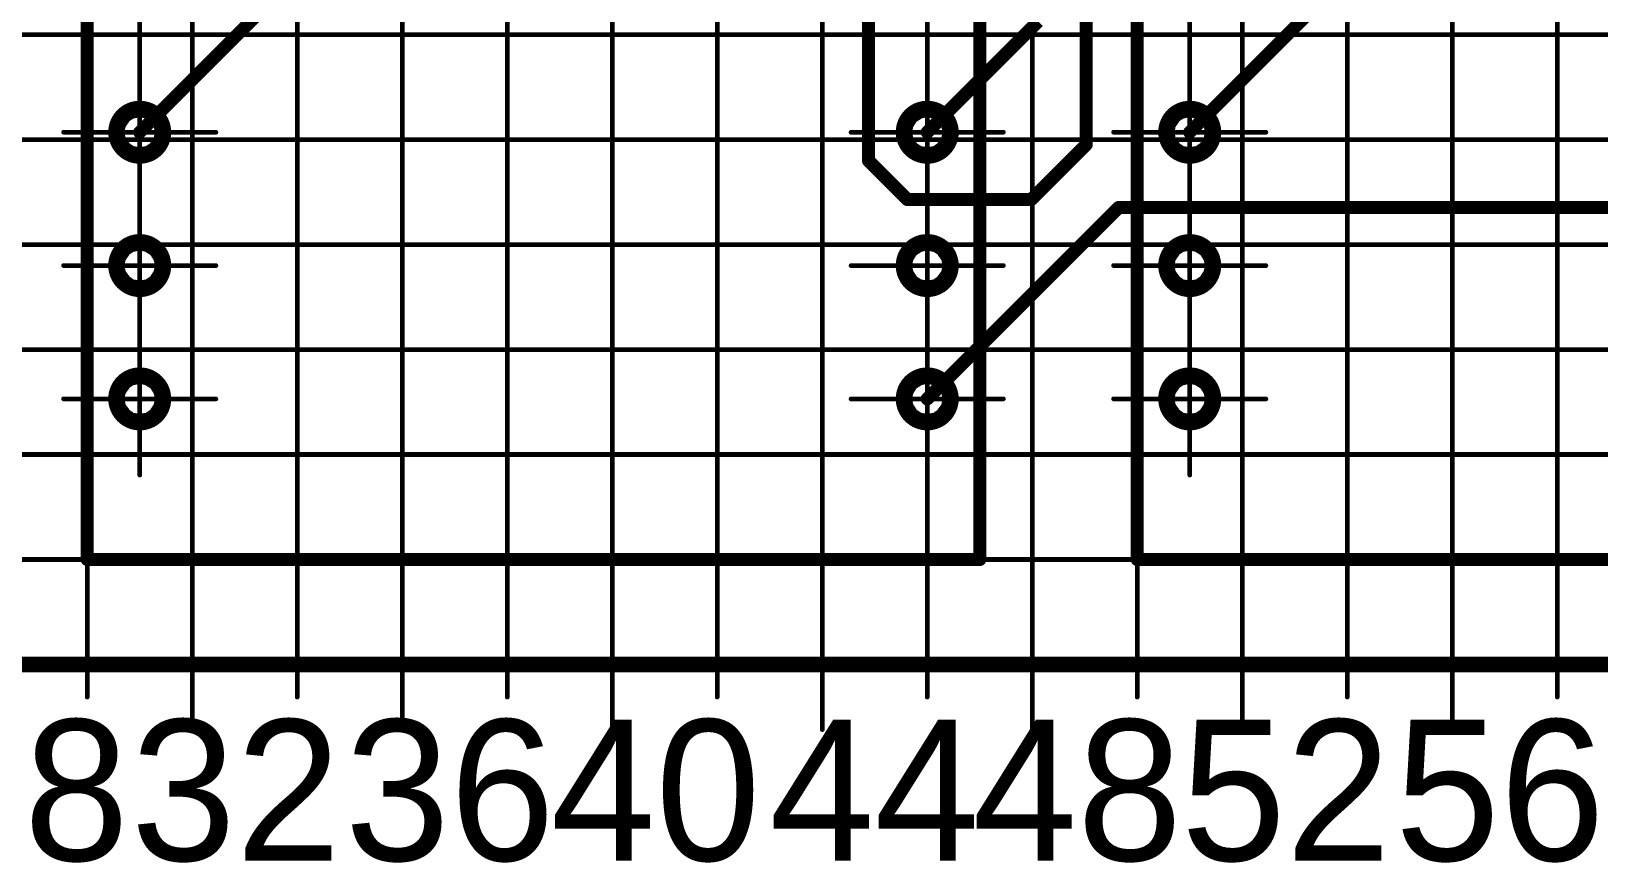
# Model space of a CAD drawing. Header units: millimetres. Extents: x 0 to 841, y 0 to 2540.
# Drawn here: x 130.9 to 190.6, y 2243.4 to 2275.1 of the extents above; entities that cross this region are included whole.
import ezdxf

# ---------------------------------------------------------------- set-up
doc = ezdxf.new("R2010")
doc.units = ezdxf.units.MM
for name, color, linetype in [('Mechanical11', 56, 'Continuous'), ('Mechanical12', 56, 'Continuous'), ('Mechanical7', 56, 'Continuous'), ('Mechanical9', 56, 'Continuous')]:
    doc.layers.add(name, color=color, linetype=linetype)

# ---------------------------------------------------------------- blocks, each defined once
blk = doc.blocks.new('BOASVIEW______T___O_______2_1_33_1_B_1')
at = {"layer": 'Mechanical12'}
for points, const_width in [([(60, 4), (60, 72)], 0.5), ([(94, 4), (94, 72)], 0.5), ([(100, 4), (100, 72)], 0.5), ([(60, 4), (94, 4)], 0.5), ([(100, 4), (134, 4)], 0.5), ([(0, 0), (320, 0)], 0.6), ([(0, 0), (320, 0)], 0.6), ([(10, 0), (320, 0)], 0.5)]:
    blk.add_lwpolyline(points, dxfattribs=dict(at, const_width=const_width))
for points, const_width in [([(62.9, 20.28, 1), (61.1, 20.28, 1)], 0.6), ([(92.9, 20.28, 1), (91.1, 20.28, 1)], 0.6), ([(102.9, 20.28, 1), (101.1, 20.28, 1)], 0.6), ([(60.95, 20.28, 1), (61.25, 20.28, 1)], 0.3), ([(62.75, 20.28, 1), (63.05, 20.28, 1)], 0.3), ([(90.95, 20.28, 1), (91.25, 20.28, 1)], 0.3), ([(92.75, 20.28, 1), (93.05, 20.28, 1)], 0.3), ([(100.95, 20.28, 1), (101.25, 20.28, 1)], 0.3), ([(102.75, 20.28, 1), (103.05, 20.28, 1)], 0.3), ([(62.9, 15.2, 1), (61.1, 15.2, 1)], 0.6), ([(92.9, 15.2, 1), (91.1, 15.2, 1)], 0.6), ([(102.9, 15.2, 1), (101.1, 15.2, 1)], 0.6), ([(60.95, 15.2, 1), (61.25, 15.2, 1)], 0.3), ([(62.75, 15.2, 1), (63.05, 15.2, 1)], 0.3), ([(90.95, 15.2, 1), (91.25, 15.2, 1)], 0.3), ([(92.75, 15.2, 1), (93.05, 15.2, 1)], 0.3), ([(100.95, 15.2, 1), (101.25, 15.2, 1)], 0.3), ([(102.75, 15.2, 1), (103.05, 15.2, 1)], 0.3), ([(62.9, 10.12, 1), (61.1, 10.12, 1)], 0.6), ([(92.9, 10.12, 1), (91.1, 10.12, 1)], 0.6), ([(102.9, 10.12, 1), (101.1, 10.12, 1)], 0.6), ([(60.95, 10.12, 1), (61.25, 10.12, 1)], 0.3), ([(62.75, 10.12, 1), (63.05, 10.12, 1)], 0.3), ([(90.95, 10.12, 1), (91.25, 10.12, 1)], 0.3), ([(92.75, 10.12, 1), (93.05, 10.12, 1)], 0.3), ([(100.95, 10.12, 1), (101.25, 10.12, 1)], 0.3), ([(102.75, 10.12, 1), (103.05, 10.12, 1)], 0.3), ([(59.875, 4, 1), (60.125, 4, 1)], 0.25), ([(59.875, 4, 1), (60.125, 4, 1)], 0.25), ([(93.875, 4, 1), (94.125, 4, 1)], 0.25), ([(93.875, 4, 1), (94.125, 4, 1)], 0.25), ([(99.875, 4, 1), (100.125, 4, 1)], 0.25), ([(99.875, 4, 1), (100.125, 4, 1)], 0.25)]:
    blk.add_lwpolyline(points, format="xyb", close=True, dxfattribs=dict(at, const_width=const_width))
at = {"layer": 'Mechanical7', "const_width": 0.18}
for points in [[(62, 22.46), (62, 28.26)], [(92, 22.46), (92, 28.26)], [(102, 22.46), (102, 28.26)], [(62, 17.38), (62, 23.18)], [(92, 17.38), (92, 23.18)], [(102, 17.38), (102, 23.18)], [(59.1, 20.28), (64.9, 20.28)], [(89.1, 20.28), (94.9, 20.28)], [(99.1, 20.28), (104.9, 20.28)], [(62, 12.3), (62, 18.1)], [(92, 12.3), (92, 18.1)], [(102, 12.3), (102, 18.1)], [(59.1, 15.2), (64.9, 15.2)], [(89.1, 15.2), (94.9, 15.2)], [(99.1, 15.2), (104.9, 15.2)], [(62, 7.22), (62, 13.02)], [(92, 7.22), (92, 13.02)], [(102, 7.22), (102, 13.02)], [(59.1, 10.12), (64.9, 10.12)], [(89.1, 10.12), (94.9, 10.12)], [(99.1, 10.12), (104.9, 10.12)]]:
    blk.add_lwpolyline(points, dxfattribs=at)
at = {"layer": 'Mechanical7', "const_width": 0.09}
for points in [[(61.955, 23.18, 1), (62.045, 23.18, 1)], [(91.955, 23.18, 1), (92.045, 23.18, 1)], [(101.955, 23.18, 1), (102.045, 23.18, 1)], [(61.955, 22.46, 1), (62.045, 22.46, 1)], [(91.955, 22.46, 1), (92.045, 22.46, 1)], [(101.955, 22.46, 1), (102.045, 22.46, 1)], [(59.055, 20.28, 1), (59.145, 20.28, 1)], [(64.855, 20.28, 1), (64.945, 20.28, 1)], [(89.055, 20.28, 1), (89.145, 20.28, 1)], [(94.855, 20.28, 1), (94.945, 20.28, 1)], [(99.055, 20.28, 1), (99.145, 20.28, 1)], [(104.855, 20.28, 1), (104.945, 20.28, 1)], [(61.955, 18.1, 1), (62.045, 18.1, 1)], [(91.955, 18.1, 1), (92.045, 18.1, 1)], [(101.955, 18.1, 1), (102.045, 18.1, 1)], [(61.955, 17.38, 1), (62.045, 17.38, 1)], [(91.955, 17.38, 1), (92.045, 17.38, 1)], [(101.955, 17.38, 1), (102.045, 17.38, 1)], [(59.055, 15.2, 1), (59.145, 15.2, 1)], [(64.855, 15.2, 1), (64.945, 15.2, 1)], [(89.055, 15.2, 1), (89.145, 15.2, 1)], [(94.855, 15.2, 1), (94.945, 15.2, 1)], [(99.055, 15.2, 1), (99.145, 15.2, 1)], [(104.855, 15.2, 1), (104.945, 15.2, 1)], [(61.955, 13.02, 1), (62.045, 13.02, 1)], [(91.955, 13.02, 1), (92.045, 13.02, 1)], [(101.955, 13.02, 1), (102.045, 13.02, 1)], [(61.955, 12.3, 1), (62.045, 12.3, 1)], [(91.955, 12.3, 1), (92.045, 12.3, 1)], [(101.955, 12.3, 1), (102.045, 12.3, 1)], [(59.055, 10.12, 1), (59.145, 10.12, 1)], [(64.855, 10.12, 1), (64.945, 10.12, 1)], [(89.055, 10.12, 1), (89.145, 10.12, 1)], [(94.855, 10.12, 1), (94.945, 10.12, 1)], [(99.055, 10.12, 1), (99.145, 10.12, 1)], [(104.855, 10.12, 1), (104.945, 10.12, 1)], [(61.955, 7.22, 1), (62.045, 7.22, 1)], [(91.955, 7.22, 1), (92.045, 7.22, 1)], [(101.955, 7.22, 1), (102.045, 7.22, 1)]]:
    blk.add_lwpolyline(points, format="xyb", close=True, dxfattribs=at)
blk = doc.blocks.new('BOASVIEW______T___L_____2_1_1_1_B_4')
at = {"layer": 'Mechanical11'}
for p, q in [((62, 20.28), (62, 20.892)), ((62, 20.892), (62.234, 20.845)), ((62.234, 20.845), (62.433, 20.713)), ((62.433, 20.713), (62.565, 20.514)), ((62.565, 20.514), (62.612, 20.28)), ((92, 20.28), (92, 20.892)), ((92, 20.892), (92.234, 20.845)), ((92.234, 20.845), (92.433, 20.713)), ((92.433, 20.713), (92.565, 20.514)), ((92.565, 20.514), (92.612, 20.28)), ((102, 20.28), (102, 20.892)), ((102, 20.892), (102.234, 20.845)), ((102.234, 20.845), (102.433, 20.713)), ((102.433, 20.713), (102.565, 20.514)), ((102.565, 20.514), (102.612, 20.28)), ((62, 20.28), (62.612, 20.28)), ((62, 19.668), (62, 20.28)), ((62.612, 20.28), (62, 20.28)), ((62.234, 19.715), (62, 19.668)), ((62.433, 19.847), (62.234, 19.715)), ((62.565, 20.046), (62.433, 19.847)), ((62.612, 20.28), (62.565, 20.046)), ((92, 20.28), (92.612, 20.28)), ((92, 19.668), (92, 20.28)), ((92.612, 20.28), (92, 20.28)), ((92.234, 19.715), (92, 19.668)), ((92.433, 19.847), (92.234, 19.715)), ((92.565, 20.046), (92.433, 19.847)), ((92.612, 20.28), (92.565, 20.046)), ((102, 20.28), (102.612, 20.28)), ((102, 19.668), (102, 20.28)), ((102.612, 20.28), (102, 20.28)), ((102.234, 19.715), (102, 19.668)), ((102.433, 19.847), (102.234, 19.715)), ((102.565, 20.046), (102.433, 19.847)), ((102.612, 20.28), (102.565, 20.046)), ((62, 15.2), (62, 15.812)), ((62, 15.812), (62.234, 15.765)), ((62.234, 15.765), (62.433, 15.633)), ((62.433, 15.633), (62.565, 15.434)), ((92, 15.2), (92, 15.812)), ((92, 15.812), (92.234, 15.765)), ((92.234, 15.765), (92.433, 15.633)), ((92.433, 15.633), (92.565, 15.434)), ((102, 15.2), (102, 15.812)), ((102, 15.812), (102.234, 15.765)), ((102.234, 15.765), (102.433, 15.633)), ((102.433, 15.633), (102.565, 15.434)), ((62, 15.2), (62.612, 15.2)), ((62, 14.588), (62, 15.2)), ((62.612, 15.2), (62, 15.2)), ((62.565, 14.966), (62.433, 14.767)), ((62.565, 15.434), (62.612, 15.2)), ((62.612, 15.2), (62.565, 14.966)), ((92, 15.2), (92.612, 15.2)), ((92, 14.588), (92, 15.2)), ((92.612, 15.2), (92, 15.2)), ((92.565, 14.966), (92.433, 14.767)), ((92.565, 15.434), (92.612, 15.2)), ((92.612, 15.2), (92.565, 14.966)), ((102, 15.2), (102.612, 15.2)), ((102, 14.588), (102, 15.2)), ((102.612, 15.2), (102, 15.2)), ((102.565, 14.966), (102.433, 14.767)), ((102.565, 15.434), (102.612, 15.2)), ((102.612, 15.2), (102.565, 14.966)), ((62.234, 14.635), (62, 14.588)), ((62.433, 14.767), (62.234, 14.635)), ((92.234, 14.635), (92, 14.588)), ((92.433, 14.767), (92.234, 14.635)), ((102.234, 14.635), (102, 14.588)), ((102.433, 14.767), (102.234, 14.635)), ((62, 10.12), (62, 10.732)), ((62, 10.732), (62.234, 10.685)), ((62.234, 10.685), (62.433, 10.553)), ((62.433, 10.553), (62.565, 10.354)), ((62.565, 10.354), (62.612, 10.12)), ((92, 10.12), (92, 10.732)), ((92, 10.732), (92.234, 10.685)), ((92.234, 10.685), (92.433, 10.553)), ((92.433, 10.553), (92.565, 10.354)), ((92.565, 10.354), (92.612, 10.12)), ((102, 10.12), (102, 10.732)), ((102, 10.732), (102.234, 10.685)), ((102.234, 10.685), (102.433, 10.553)), ((102.433, 10.553), (102.565, 10.354)), ((102.565, 10.354), (102.612, 10.12)), ((62, 10.12), (62.612, 10.12)), ((62, 9.508), (62, 10.12)), ((62.612, 10.12), (62, 10.12)), ((62.234, 9.555), (62, 9.508)), ((62.433, 9.687), (62.234, 9.555)), ((62.565, 9.886), (62.433, 9.687)), ((62.612, 10.12), (62.565, 9.886)), ((92, 10.12), (92.612, 10.12)), ((92, 9.508), (92, 10.12)), ((92.612, 10.12), (92, 10.12)), ((92.234, 9.555), (92, 9.508)), ((92.433, 9.687), (92.234, 9.555)), ((92.565, 9.886), (92.433, 9.687)), ((92.612, 10.12), (92.565, 9.886)), ((102, 10.12), (102.612, 10.12)), ((102, 9.508), (102, 10.12)), ((102.612, 10.12), (102, 10.12)), ((102.234, 9.555), (102, 9.508)), ((102.433, 9.687), (102.234, 9.555)), ((102.565, 9.886), (102.433, 9.687)), ((102.612, 10.12), (102.565, 9.886))]:
    blk.add_line(p, q, dxfattribs=at)
at = {"layer": 'Mechanical12'}
for p, q in [((61.388, 20.28), (61.435, 20.514)), ((61.435, 20.514), (61.567, 20.713)), ((61.567, 20.713), (61.766, 20.845)), ((61.766, 20.845), (62, 20.892)), ((62, 20.892), (62, 20.28)), ((91.388, 20.28), (91.435, 20.514)), ((91.435, 20.514), (91.567, 20.713)), ((91.567, 20.713), (91.766, 20.845)), ((91.766, 20.845), (92, 20.892)), ((92, 20.892), (92, 20.28)), ((101.388, 20.28), (101.435, 20.514)), ((101.435, 20.514), (101.567, 20.713)), ((101.567, 20.713), (101.766, 20.845)), ((101.766, 20.845), (102, 20.892)), ((102, 20.892), (102, 20.28)), ((61.388, 20.28), (62, 20.28)), ((61.435, 20.046), (61.388, 20.28)), ((62, 20.28), (61.388, 20.28)), ((61.567, 19.847), (61.435, 20.046)), ((61.766, 19.715), (61.567, 19.847)), ((62, 19.668), (61.766, 19.715)), ((62, 20.28), (62, 19.668)), ((91.388, 20.28), (92, 20.28)), ((91.435, 20.046), (91.388, 20.28)), ((92, 20.28), (91.388, 20.28)), ((91.567, 19.847), (91.435, 20.046)), ((91.766, 19.715), (91.567, 19.847)), ((92, 19.668), (91.766, 19.715)), ((92, 20.28), (92, 19.668)), ((101.388, 20.28), (102, 20.28)), ((101.435, 20.046), (101.388, 20.28)), ((102, 20.28), (101.388, 20.28)), ((101.567, 19.847), (101.435, 20.046)), ((101.766, 19.715), (101.567, 19.847)), ((102, 19.668), (101.766, 19.715)), ((102, 20.28), (102, 19.668)), ((61.435, 15.434), (61.567, 15.633)), ((61.567, 15.633), (61.766, 15.765)), ((61.766, 15.765), (62, 15.812)), ((62, 15.812), (62, 15.2)), ((91.435, 15.434), (91.567, 15.633)), ((91.567, 15.633), (91.766, 15.765)), ((91.766, 15.765), (92, 15.812)), ((92, 15.812), (92, 15.2)), ((101.435, 15.434), (101.567, 15.633)), ((101.567, 15.633), (101.766, 15.765)), ((101.766, 15.765), (102, 15.812)), ((102, 15.812), (102, 15.2)), ((61.388, 15.2), (61.435, 15.434)), ((61.388, 15.2), (62, 15.2)), ((61.435, 14.966), (61.388, 15.2)), ((62, 15.2), (61.388, 15.2)), ((61.567, 14.767), (61.435, 14.966)), ((62, 15.2), (62, 14.588)), ((91.388, 15.2), (91.435, 15.434)), ((91.388, 15.2), (92, 15.2)), ((91.435, 14.966), (91.388, 15.2)), ((92, 15.2), (91.388, 15.2)), ((91.567, 14.767), (91.435, 14.966)), ((92, 15.2), (92, 14.588)), ((101.388, 15.2), (101.435, 15.434)), ((101.388, 15.2), (102, 15.2)), ((101.435, 14.966), (101.388, 15.2)), ((102, 15.2), (101.388, 15.2)), ((101.567, 14.767), (101.435, 14.966)), ((102, 15.2), (102, 14.588)), ((61.766, 14.635), (61.567, 14.767)), ((62, 14.588), (61.766, 14.635)), ((91.766, 14.635), (91.567, 14.767)), ((92, 14.588), (91.766, 14.635)), ((101.766, 14.635), (101.567, 14.767)), ((102, 14.588), (101.766, 14.635)), ((61.388, 10.12), (61.435, 10.354)), ((61.435, 10.354), (61.567, 10.553)), ((61.567, 10.553), (61.766, 10.685)), ((61.766, 10.685), (62, 10.732)), ((62, 10.732), (62, 10.12)), ((91.388, 10.12), (91.435, 10.354)), ((91.435, 10.354), (91.567, 10.553)), ((91.567, 10.553), (91.766, 10.685)), ((91.766, 10.685), (92, 10.732)), ((92, 10.732), (92, 10.12)), ((101.388, 10.12), (101.435, 10.354)), ((101.435, 10.354), (101.567, 10.553)), ((101.567, 10.553), (101.766, 10.685)), ((101.766, 10.685), (102, 10.732)), ((102, 10.732), (102, 10.12)), ((61.388, 10.12), (62, 10.12)), ((61.435, 9.886), (61.388, 10.12)), ((62, 10.12), (61.388, 10.12)), ((61.567, 9.687), (61.435, 9.886)), ((61.766, 9.555), (61.567, 9.687)), ((62, 9.508), (61.766, 9.555)), ((62, 10.12), (62, 9.508)), ((91.388, 10.12), (92, 10.12)), ((91.435, 9.886), (91.388, 10.12)), ((92, 10.12), (91.388, 10.12)), ((91.567, 9.687), (91.435, 9.886)), ((91.766, 9.555), (91.567, 9.687)), ((92, 9.508), (91.766, 9.555)), ((92, 10.12), (92, 9.508)), ((101.388, 10.12), (102, 10.12)), ((101.435, 9.886), (101.388, 10.12)), ((102, 10.12), (101.388, 10.12)), ((101.567, 9.687), (101.435, 9.886)), ((101.766, 9.555), (101.567, 9.687)), ((102, 9.508), (101.766, 9.555)), ((102, 10.12), (102, 9.508))]:
    blk.add_line(p, q, dxfattribs=at)
for points, const_width in [([(98.058, 19.813), (98.058, 86.795)], 0.5), ([(89.766, 19.192), (89.766, 48.526)], 0.5), ([(102, 20.28), (119.942, 38.222)], 0.5), ([(62, 20.28), (67.312, 25.592)], 0.5), ([(92, 20.28), (96.224, 24.504)], 0.5), ([(95.964, 17.719), (98.058, 19.813)], 0.5), ([(89.766, 19.192), (91.239, 17.719)], 0.5), ([(91.239, 17.719), (95.964, 17.719)], 0.5), ([(92, 10.12), (99.294, 17.414)], 0.5), ([(99.294, 17.414), (134.216, 17.414)], 0.5), ([(0, 0), (320, 0)], 0.6), ([(0, 0), (320, 0)], 0.6)]:
    blk.add_lwpolyline(points, dxfattribs=dict(at, const_width=const_width))
for points, const_width in [([(62.9, 20.28, 1), (61.1, 20.28, 1)], 0.6), ([(92.9, 20.28, 1), (91.1, 20.28, 1)], 0.6), ([(102.9, 20.28, 1), (101.1, 20.28, 1)], 0.6), ([(60.95, 20.28, 1), (61.25, 20.28, 1)], 0.3), ([(61.875, 20.28, 1), (62.125, 20.28, 1)], 0.25), ([(62.75, 20.28, 1), (63.05, 20.28, 1)], 0.3), ([(90.95, 20.28, 1), (91.25, 20.28, 1)], 0.3), ([(91.875, 20.28, 1), (92.125, 20.28, 1)], 0.25), ([(92.75, 20.28, 1), (93.05, 20.28, 1)], 0.3), ([(100.95, 20.28, 1), (101.25, 20.28, 1)], 0.3), ([(101.875, 20.28, 1), (102.125, 20.28, 1)], 0.25), ([(102.75, 20.28, 1), (103.05, 20.28, 1)], 0.3), ([(97.933, 19.813, 1), (98.183, 19.813, 1)], 0.25), ([(97.933, 19.813, 1), (98.183, 19.813, 1)], 0.25), ([(89.641, 19.192, 1), (89.891, 19.192, 1)], 0.25), ([(89.641, 19.192, 1), (89.891, 19.192, 1)], 0.25), ([(91.114, 17.719, 1), (91.364, 17.719, 1)], 0.25), ([(91.114, 17.719, 1), (91.364, 17.719, 1)], 0.25), ([(95.839, 17.719, 1), (96.089, 17.719, 1)], 0.25), ([(95.839, 17.719, 1), (96.089, 17.719, 1)], 0.25), ([(99.169, 17.414, 1), (99.419, 17.414, 1)], 0.25), ([(99.169, 17.414, 1), (99.419, 17.414, 1)], 0.25), ([(62.9, 15.2, 1), (61.1, 15.2, 1)], 0.6), ([(92.9, 15.2, 1), (91.1, 15.2, 1)], 0.6), ([(102.9, 15.2, 1), (101.1, 15.2, 1)], 0.6), ([(60.95, 15.2, 1), (61.25, 15.2, 1)], 0.3), ([(62.75, 15.2, 1), (63.05, 15.2, 1)], 0.3), ([(90.95, 15.2, 1), (91.25, 15.2, 1)], 0.3), ([(92.75, 15.2, 1), (93.05, 15.2, 1)], 0.3), ([(100.95, 15.2, 1), (101.25, 15.2, 1)], 0.3), ([(102.75, 15.2, 1), (103.05, 15.2, 1)], 0.3), ([(62.9, 10.12, 1), (61.1, 10.12, 1)], 0.6), ([(92.9, 10.12, 1), (91.1, 10.12, 1)], 0.6), ([(102.9, 10.12, 1), (101.1, 10.12, 1)], 0.6), ([(60.95, 10.12, 1), (61.25, 10.12, 1)], 0.3), ([(62.75, 10.12, 1), (63.05, 10.12, 1)], 0.3), ([(90.95, 10.12, 1), (91.25, 10.12, 1)], 0.3), ([(91.875, 10.12, 1), (92.125, 10.12, 1)], 0.25), ([(92.75, 10.12, 1), (93.05, 10.12, 1)], 0.3), ([(100.95, 10.12, 1), (101.25, 10.12, 1)], 0.3), ([(102.75, 10.12, 1), (103.05, 10.12, 1)], 0.3)]:
    blk.add_lwpolyline(points, format="xyb", close=True, dxfattribs=dict(at, const_width=const_width))
at = {"layer": 'Mechanical7', "const_width": 0.18}
for points in [[(62, 22.76), (62, 27.96)], [(92, 22.76), (92, 27.96)], [(102, 22.76), (102, 27.96)], [(62, 17.68), (62, 22.88)], [(92, 17.68), (92, 22.88)], [(102, 17.68), (102, 22.88)], [(59.4, 20.28), (64.6, 20.28)], [(89.4, 20.28), (94.6, 20.28)], [(99.4, 20.28), (104.6, 20.28)], [(62, 12.6), (62, 17.8)], [(92, 12.6), (92, 17.8)], [(102, 12.6), (102, 17.8)], [(59.4, 15.2), (64.6, 15.2)], [(89.4, 15.2), (94.6, 15.2)], [(99.4, 15.2), (104.6, 15.2)], [(62, 7.52), (62, 12.72)], [(92, 7.52), (92, 12.72)], [(102, 7.52), (102, 12.72)], [(59.4, 10.12), (64.6, 10.12)], [(89.4, 10.12), (94.6, 10.12)], [(99.4, 10.12), (104.6, 10.12)]]:
    blk.add_lwpolyline(points, dxfattribs=at)
at = {"layer": 'Mechanical7', "const_width": 0.09}
for points in [[(61.955, 22.88, 1), (62.045, 22.88, 1)], [(61.955, 22.76, 1), (62.045, 22.76, 1)], [(91.955, 22.88, 1), (92.045, 22.88, 1)], [(91.955, 22.76, 1), (92.045, 22.76, 1)], [(101.955, 22.88, 1), (102.045, 22.88, 1)], [(101.955, 22.76, 1), (102.045, 22.76, 1)], [(59.355, 20.28, 1), (59.445, 20.28, 1)], [(64.555, 20.28, 1), (64.645, 20.28, 1)], [(89.355, 20.28, 1), (89.445, 20.28, 1)], [(94.555, 20.28, 1), (94.645, 20.28, 1)], [(99.355, 20.28, 1), (99.445, 20.28, 1)], [(104.555, 20.28, 1), (104.645, 20.28, 1)], [(61.955, 17.8, 1), (62.045, 17.8, 1)], [(61.955, 17.68, 1), (62.045, 17.68, 1)], [(91.955, 17.8, 1), (92.045, 17.8, 1)], [(91.955, 17.68, 1), (92.045, 17.68, 1)], [(101.955, 17.8, 1), (102.045, 17.8, 1)], [(101.955, 17.68, 1), (102.045, 17.68, 1)], [(59.355, 15.2, 1), (59.445, 15.2, 1)], [(64.555, 15.2, 1), (64.645, 15.2, 1)], [(89.355, 15.2, 1), (89.445, 15.2, 1)], [(94.555, 15.2, 1), (94.645, 15.2, 1)], [(99.355, 15.2, 1), (99.445, 15.2, 1)], [(104.555, 15.2, 1), (104.645, 15.2, 1)], [(61.955, 12.72, 1), (62.045, 12.72, 1)], [(61.955, 12.6, 1), (62.045, 12.6, 1)], [(91.955, 12.72, 1), (92.045, 12.72, 1)], [(91.955, 12.6, 1), (92.045, 12.6, 1)], [(101.955, 12.72, 1), (102.045, 12.72, 1)], [(101.955, 12.6, 1), (102.045, 12.6, 1)], [(59.355, 10.12, 1), (59.445, 10.12, 1)], [(64.555, 10.12, 1), (64.645, 10.12, 1)], [(89.355, 10.12, 1), (89.445, 10.12, 1)], [(94.555, 10.12, 1), (94.645, 10.12, 1)], [(99.355, 10.12, 1), (99.445, 10.12, 1)], [(104.555, 10.12, 1), (104.645, 10.12, 1)], [(61.955, 7.52, 1), (62.045, 7.52, 1)], [(91.955, 7.52, 1), (92.045, 7.52, 1)], [(101.955, 7.52, 1), (102.045, 7.52, 1)]]:
    blk.add_lwpolyline(points, format="xyb", close=True, dxfattribs=at)
at = {"layer": 'Mechanical9', "const_width": 0.18}
for points in [[(60, 0), (60, 210)], [(64, 0), (64, 210)], [(68, 0), (68, 210)], [(72, 0), (72, 210)], [(76, 0), (76, 210)], [(80, 0), (80, 210)], [(84, 0), (84, 210)], [(88, 0), (88, 210)], [(92, 0), (92, 210)], [(96, 0), (96, 210)], [(100, 0), (100, 210)], [(104, 0), (104, 210)], [(108, 0), (108, 210)], [(112, 0), (112, 210)], [(116, 0), (116, 210)], [(0, 24), (320, 24)], [(0, 20), (320, 20)], [(0, 16), (320, 16)], [(0, 12), (320, 12)], [(0, 8), (320, 8)], [(0, 4), (320, 4)], [(0, 0), (320, 0)], [(60, -1.24), (60, 0)], [(64, -1.24), (64, 0)], [(64, -2.48), (64, 0)], [(68, -1.24), (68, 0)], [(72, -1.24), (72, 0)], [(72, -2.48), (72, 0)], [(76, -1.24), (76, 0)], [(80, -1.24), (80, 0)], [(80, -2.48), (80, 0)], [(84, -1.24), (84, 0)], [(88, -1.24), (88, 0)], [(88, -2.48), (88, 0)], [(92, -1.24), (92, 0)], [(96, -1.24), (96, 0)], [(96, -2.48), (96, 0)], [(100, -1.24), (100, 0)], [(104, -1.24), (104, 0)], [(104, -2.48), (104, 0)], [(108, -1.24), (108, 0)], [(112, -1.24), (112, 0)], [(112, -2.48), (112, 0)], [(116, -1.24), (116, 0)]]:
    blk.add_lwpolyline(points, dxfattribs=at)
at = {"layer": 'Mechanical9', "const_width": 0.09}
for points in [[(59.955, 0, 1), (60.045, 0, 1)], [(59.955, 0, 1), (60.045, 0, 1)], [(63.955, 0, 1), (64.045, 0, 1)], [(63.955, 0, 1), (64.045, 0, 1)], [(63.955, 0, 1), (64.045, 0, 1)], [(67.955, 0, 1), (68.045, 0, 1)], [(67.955, 0, 1), (68.045, 0, 1)], [(71.955, 0, 1), (72.045, 0, 1)], [(71.955, 0, 1), (72.045, 0, 1)], [(71.955, 0, 1), (72.045, 0, 1)], [(75.955, 0, 1), (76.045, 0, 1)], [(75.955, 0, 1), (76.045, 0, 1)], [(79.955, 0, 1), (80.045, 0, 1)], [(79.955, 0, 1), (80.045, 0, 1)], [(79.955, 0, 1), (80.045, 0, 1)], [(83.955, 0, 1), (84.045, 0, 1)], [(83.955, 0, 1), (84.045, 0, 1)], [(87.955, 0, 1), (88.045, 0, 1)], [(87.955, 0, 1), (88.045, 0, 1)], [(87.955, 0, 1), (88.045, 0, 1)], [(91.955, 0, 1), (92.045, 0, 1)], [(91.955, 0, 1), (92.045, 0, 1)], [(95.955, 0, 1), (96.045, 0, 1)], [(95.955, 0, 1), (96.045, 0, 1)], [(95.955, 0, 1), (96.045, 0, 1)], [(99.955, 0, 1), (100.045, 0, 1)], [(99.955, 0, 1), (100.045, 0, 1)], [(103.955, 0, 1), (104.045, 0, 1)], [(103.955, 0, 1), (104.045, 0, 1)], [(103.955, 0, 1), (104.045, 0, 1)], [(107.955, 0, 1), (108.045, 0, 1)], [(107.955, 0, 1), (108.045, 0, 1)], [(111.955, 0, 1), (112.045, 0, 1)], [(111.955, 0, 1), (112.045, 0, 1)], [(111.955, 0, 1), (112.045, 0, 1)], [(115.955, 0, 1), (116.045, 0, 1)], [(115.955, 0, 1), (116.045, 0, 1)], [(59.955, -1.24, 1), (60.045, -1.24, 1)], [(63.955, -1.24, 1), (64.045, -1.24, 1)], [(67.955, -1.24, 1), (68.045, -1.24, 1)], [(71.955, -1.24, 1), (72.045, -1.24, 1)], [(75.955, -1.24, 1), (76.045, -1.24, 1)], [(79.955, -1.24, 1), (80.045, -1.24, 1)], [(83.955, -1.24, 1), (84.045, -1.24, 1)], [(87.955, -1.24, 1), (88.045, -1.24, 1)], [(91.955, -1.24, 1), (92.045, -1.24, 1)], [(95.955, -1.24, 1), (96.045, -1.24, 1)], [(99.955, -1.24, 1), (100.045, -1.24, 1)], [(103.955, -1.24, 1), (104.045, -1.24, 1)], [(107.955, -1.24, 1), (108.045, -1.24, 1)], [(111.955, -1.24, 1), (112.045, -1.24, 1)], [(115.955, -1.24, 1), (116.045, -1.24, 1)], [(63.955, -2.48, 1), (64.045, -2.48, 1)], [(71.955, -2.48, 1), (72.045, -2.48, 1)], [(79.955, -2.48, 1), (80.045, -2.48, 1)], [(87.955, -2.48, 1), (88.045, -2.48, 1)], [(95.955, -2.48, 1), (96.045, -2.48, 1)], [(103.955, -2.48, 1), (104.045, -2.48, 1)], [(111.955, -2.48, 1), (112.045, -2.48, 1)]]:
    blk.add_lwpolyline(points, format="xyb", close=True, dxfattribs=at)
at = {"layer": 'Mechanical7'}
for s, p in [('28', (53.589, -7.475)), ('32', (61.664, -7.475)), ('36', (69.816, -7.475)), ('40', (77.654, -7.475)), ('44', (85.99, -7.475)), ('48', (93.714, -7.475)), ('52', (101.664, -7.475)), ('56', (109.816, -7.475))]:
    blk.add_text(s, height=5.3763, dxfattribs=at).set_placement(p)

msp = doc.modelspace()

# ---------------------------------------------------------------- block references
for name in ['BOASVIEW______T___L_____2_1_1_1_B_4', 'BOASVIEW______T___O_______2_1_33_1_B_1']:
    msp.add_blockref(name, (73, 2251))

doc.saveas('drawing.dxf')
